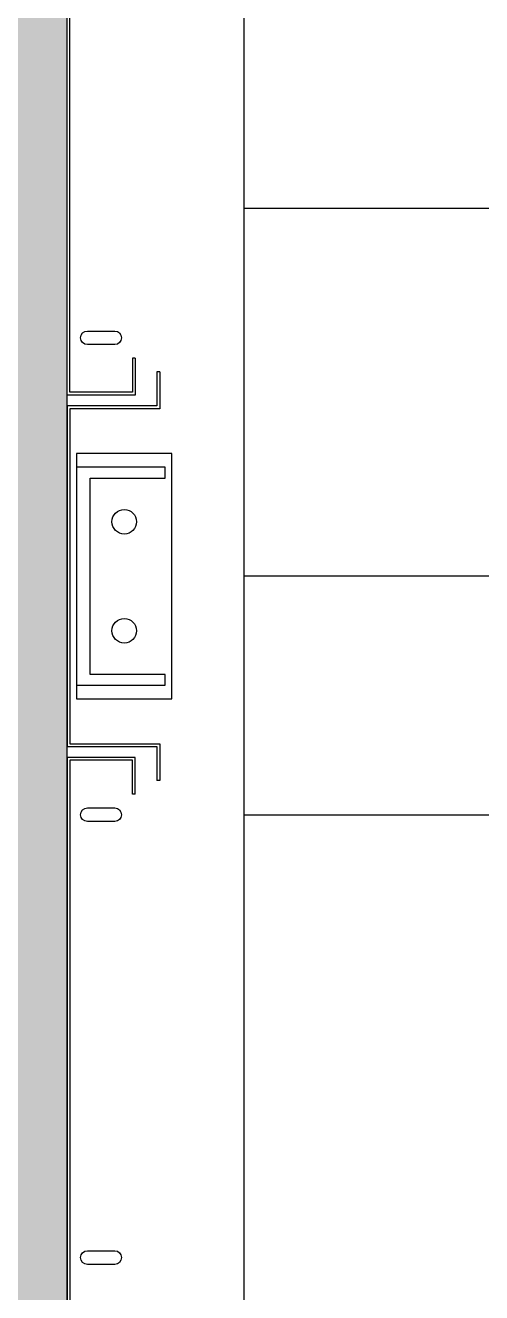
# Model space of a CAD drawing. Header units: metres. Extents: x 27859 to 32645, y 1492 to 8791.
# Drawn here: x 29210 to 29545, y 5207 to 6137 of the extents above; entities that cross this region are included whole.
import ezdxf

# ---------------------------------------------------------------- set-up
doc = ezdxf.new("R2010")
doc.units = ezdxf.units.M
doc.linetypes.add('CENTER', pattern=[2, 1.25, -0.25, 0.25, -0.25])
doc.layers.add('E-EQPT', color=190, linetype='Continuous')
doc.layers.add('Flat Sheet', color=7, linetype='Continuous')
doc.layers.add('E-HAT', color=253, linetype='CENTER', lineweight=15)

# ---------------------------------------------------------------- blocks, each defined once
blk = doc.blocks.new('A$C54EF1C10')
at = {"layer": 'Flat Sheet'}
for p, q in [((-0.5, 2), (-0.5, 0)), ((-0.5, 2), (-0.5, 0)), ((0.5, 0), (0.5, 2)), ((0.5, 0), (0.5, 2))]:
    blk.add_line(p, q, dxfattribs=at)
for centre, start, end in [((0, 2), 0, 180), ((0, 2), 0, 180), ((0, 0), 180, 0), ((0, 0), 180, 0)]:
    blk.add_arc(centre, 0.5, start, end, dxfattribs=at)
blk = doc.blocks.new('EDG')
at = {"color": 0}
for p, q in [((1499.99, 4749.99, 1), (1499.99, 900, 1)), ((1629.99, 4749.99, 1), (1629.99, 900, 1)), ((1629.99, 1908, 1), (1629.99, 2642, 1)), ((1627.99, 1910, 1), (1627.99, 2640, 1)), ((1499.99, 1950.04, 1), (130, 1950.04, 1)), ((1579.99, 1935, 1), (1579.99, 1908, 1)), ((1579.99, 1935, 1), (1581.99, 1935, 1)), ((1581.99, 1935, 1), (1581.99, 1910, 1)), ((1561.99, 1898, 1), (1561.99, 1925, 1)), ((1561.99, 1925, 1), (1563.99, 1925, 1)), ((1563.99, 1900, 1), (1563.99, 1925, 1)), ((1579.99, 1908, 1), (1629.99, 1908, 1)), ((1581.99, 1910, 1), (1627.99, 1910, 1)), ((1627.99, 1898, 1), (1561.99, 1898, 1)), ((1629.99, 1900, 1), (1563.99, 1900, 1)), ((1627.99, 1652, 1), (1627.99, 1898, 1)), ((1629.99, 1650, 1), (1629.99, 1900, 1)), ((130, 1775, 1), (1499.99, 1775, 1)), ((1561.99, 1625, 1), (1561.99, 1652, 1)), ((1561.99, 1652, 1), (1627.99, 1652, 1)), ((1563.99, 1625, 1), (1563.99, 1650, 1)), ((1563.99, 1650, 1), (1629.99, 1650, 1)), ((1579.99, 1615, 1), (1579.99, 1642, 1)), ((1579.99, 1642, 1), (1629.99, 1642, 1)), ((1581.99, 1615, 1), (1581.99, 1640, 1)), ((1581.99, 1640, 1), (1627.99, 1640, 1)), ((1627.99, 1640, 1), (1627.99, 910, 1)), ((1629.99, 1642, 1), (1629.99, 908, 1)), ((1561.99, 1625, 1), (1563.99, 1625, 1)), ((1579.99, 1615, 1), (1581.99, 1615, 1)), ((130, 1505, 1), (1499.99, 1505, 1))]:
    blk.add_line(p, q, dxfattribs=at)
at = {"color": 0, "linetype": 'ByBlock'}
for p, q in [((1622.99, 1865, 1), (1552.99, 1865, 1)), ((1552.99, 1865, 1), (1552.99, 1685, 1)), ((1622.99, 1685, 1), (1622.99, 1865, 1)), ((1622.99, 1855, 1), (1557.99, 1855, 1)), ((1557.99, 1855, 1), (1557.99, 1847, 1)), ((1557.99, 1847, 1), (1612.99, 1847, 1)), ((1612.99, 1847, 1), (1612.99, 1703, 1)), ((1499.99, 1775, 1), (1499.99, 1505, 1)), ((1612.99, 1703, 1), (1557.99, 1703, 1)), ((1557.99, 1703, 1), (1557.99, 1695, 1)), ((1557.99, 1695, 1), (1622.99, 1695, 1)), ((1552.99, 1685, 1), (1622.99, 1685, 1))]:
    blk.add_line(p, q, dxfattribs=at)
at = {"elevation": 1}
blk.add_lwpolyline([(1629.99, 4750), (1629.99, 0), (0, 0), (0, 4750)], close=True, dxfattribs=at)
at = {"color": 8, "lineweight": 5, "elevation": 1}
blk.add_lwpolyline([(0, 4750), (1629.99, 4750), (1629.99, 0), (0, 0)], close=True, dxfattribs=at)
at = {"color": 0, "linetype": 'ByBlock'}
for centre in [(1587.99, 1815, 1), (1587.99, 1735, 1)]:
    blk.add_circle(centre, 9, dxfattribs=at)
at = {"color": 0, "xscale": -10, "yscale": 10, "zscale": 10, "rotation": 270}
for p in [(1594.99, 2275, 1), (1594.99, 1950, 1), (1594.99, 1600, 1)]:
    blk.add_blockref('A$C54EF1C10', p, dxfattribs=at)

msp = doc.modelspace()

# ---------------------------------------------------------------- hatches: boundary and pattern name
at = {"layer": 'E-HAT', "linetype": 'Continuous'}
h = msp.add_hatch(dxfattribs=at)
h.set_pattern_fill('AR-CONC', color=8, scale=40, angle=90)
h.set_pattern_definition([(140, (30868.3, 2757.35), (25.101, 286.904), [30, -330]), (85, (30868.3, 2757.35), (-300.877, -55.5), [24, -264]), (190.4514, (30870.4, 2781.26), (-275.776, 231.404), [25.496, -280.457]), (136.184, (30788.3, 2757.35), (66.208, 426.897), [45, -495]), (186.636, (30793.8, 2792.93), (-389.647, 373.865), [38.244, -420.686]), (81.184, (30788.3, 2757.35), (-389.647, 373.865), [36, -396]), (111, (30808.3, 2797.35), (161.0476, 238.763), [30, -330]), (56, (30808.3, 2797.35), (-290.06, 97.326), [24, -264]), (161.4514, (30821.72, 2817.25), (-129.012, 336.089), [25.496, -280.457]), (127.5, (30868.3, 2757.35), (-133.1575, 4.864), [0, -260.8, 0, -268, 0, -265]), (97.5, (30868.3, 2757.35), (-157.7647, 105.2278), [0, -152.8, 0, -254.8, 0, -101]), (57.5, (30868.3, 2668.15), (9.022, 213.529), [0, -100, 0, -312, 0, -414]), (47.5, (30868.3, 2628.15), (-40.042, 233.2745), [0, -130, 0, -207.2, 0, -294])])
h.paths.add_polyline_path([(32053.3, 1585.35), (28053.3, 1585.35), (28053.3, 2085.35), (28638.3, 2085.35), (28638.3, 8185.35), (28053.3, 8185.35), (28053.3, 8685.35), (32053.3, 8685.35), (32053.3, 8185.35), (31468.3, 8185.35), (31468.3, 2085.35), (32053.3, 2085.35)])

# ---------------------------------------------------------------- next in the draw order: wipeouts: each hides what was drawn before it
msp.add_wipeout([(30870.3, 2757.35), (29240.32, 2757.35), (29240.32, 7507.34), (30870.3, 7507.34)]).translate(0, 0, -732205.32).dxf.layer = 'E-EQPT'

# ---------------------------------------------------------------- next in the draw order: linework, layer by layer
at = {"layer": 'E-EQPT', "elevation": -732205.32}
msp.add_lwpolyline([(30870.3, 2757.35), (29240.32, 2757.35), (29240.32, 7507.34), (30870.3, 7507.34)], close=True, dxfattribs=at)

# ---------------------------------------------------------------- next in the draw order: block references
at = {"layer": 'E-EQPT', "rotation": 180}
msp.add_blockref('EDG', (30870.3, 7507.34, -732206.32), dxfattribs=at)

doc.saveas('drawing.dxf')
